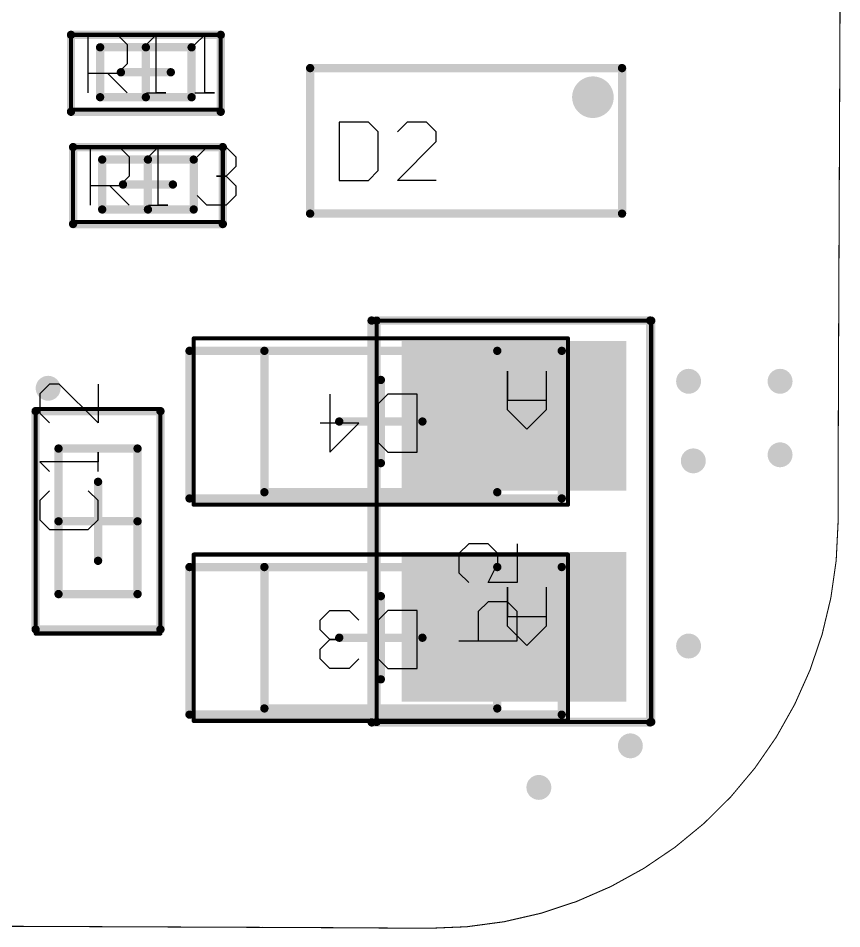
# Model space of a CAD drawing. Header units: millimetres. Extents: x 0 to 63.8, y 0 to 29.2.
# Drawn here: x 53.94 to 63.84, y 0 to 10.95 of the extents above; entities that cross this region are included whole.
import ezdxf

# ---------------------------------------------------------------- set-up
doc = ezdxf.new("R2010")
doc.units = ezdxf.units.MM
for name, color, linetype in [('BottomSolder', 6, 'Continuous'), ('Mechanical1', 6, 'Continuous'), ('Mechanical13', 56, 'Continuous'), ('Mechanical15', 56, 'Continuous'), ('Mechanical29', 56, 'Continuous'), ('ViaHoleLayer', 16, 'Continuous')]:
    doc.layers.add(name, color=color, linetype=linetype)

# ---------------------------------------------------------------- blocks, each defined once
blk = doc.blocks.new('RES0402_22')
at = {"layer": 'Mechanical13', "const_width": 0.1}
for points in [[(-0.55, 0.3), (-0.55, -0.3)], [(0.55, 0.3), (-0.55, 0.3)], [(0.55, 0.3), (0.55, -0.3)], [(0.55, -0.3), (-0.55, -0.3)]]:
    blk.add_lwpolyline(points, dxfattribs=at)
at = {"layer": 'Mechanical13', "const_width": 0.05}
for points in [[(-0.575, 0.3, 1), (-0.525, 0.3, 1)], [(-0.575, 0.3, 1), (-0.525, 0.3, 1)], [(0.525, 0.3, 1), (0.575, 0.3, 1)], [(0.525, 0.3, 1), (0.575, 0.3, 1)], [(-0.575, -0.3, 1), (-0.525, -0.3, 1)], [(-0.575, -0.3, 1), (-0.525, -0.3, 1)], [(0.525, -0.3, 1), (0.575, -0.3, 1)], [(0.525, -0.3, 1), (0.575, -0.3, 1)]]:
    blk.add_lwpolyline(points, format="xyb", close=True, dxfattribs=at)
at = {"layer": 'Mechanical15'}
for points, const_width in [([(-0.9, 0.45), (-0.9, -0.45)], 0.05), ([(0.9, 0.45), (-0.9, 0.45)], 0.05), ([(0.9, 0.45), (0.9, -0.45)], 0.05), ([(0, 0.3), (0, -0.3)], 0.1), ([(0.3, 0), (-0.3, 0)], 0.1), ([(0.9, -0.45), (-0.9, -0.45)], 0.05)]:
    blk.add_lwpolyline(points, dxfattribs=dict(at, const_width=const_width))
for points, const_width in [([(-0.913, 0.45, 1), (-0.888, 0.45, 1)], 0.025), ([(-0.913, 0.45, 1), (-0.888, 0.45, 1)], 0.025), ([(0.888, 0.45, 1), (0.913, 0.45, 1)], 0.025), ([(0.888, 0.45, 1), (0.913, 0.45, 1)], 0.025), ([(-0.025, 0.3, 1), (0.025, 0.3, 1)], 0.05), ([(-0.325, 0, 1), (-0.275, 0, 1)], 0.05), ([(0.275, 0, 1), (0.325, 0, 1)], 0.05), ([(-0.025, -0.3, 1), (0.025, -0.3, 1)], 0.05), ([(-0.913, -0.45, 1), (-0.888, -0.45, 1)], 0.025), ([(-0.913, -0.45, 1), (-0.888, -0.45, 1)], 0.025), ([(0.888, -0.45, 1), (0.913, -0.45, 1)], 0.025), ([(0.888, -0.45, 1), (0.913, -0.45, 1)], 0.025)]:
    blk.add_lwpolyline(points, format="xyb", close=True, dxfattribs=dict(at, const_width=const_width))
at = {"layer": 'Mechanical29'}
for p, q in [((-1.057, 0.132), (-0.94, 0.248)), ((-0.94, 0.248), (-0.707, 0.248)), ((-0.707, 0.248), (-0.59, 0.132)), ((-0.007, 0.248), (-0.241, 0.248)), ((-0.241, 0.248), (-0.124, 0.248)), ((-0.124, 0.248), (-0.124, -0.451)), ((0.459, 0.015), (0.226, 0.248)), ((0.692, 0.248), (0.692, -0.451)), ((-1.057, 0.015), (-1.057, 0.132)), ((-0.94, -0.102), (-1.057, 0.015)), ((0.226, -0.102), (0.343, 0.015)), ((0.343, 0.015), (0.692, 0.015)), ((-1.057, -0.218), (-0.94, -0.102)), ((-0.94, -0.102), (-0.824, -0.102)), ((-0.824, -0.102), (-0.94, -0.102)), ((0.226, -0.335), (0.226, -0.102)), ((-1.057, -0.335), (-1.057, -0.218)), ((-0.94, -0.451), (-1.057, -0.335)), ((-0.59, -0.335), (-0.707, -0.451)), ((-0.124, -0.451), (-0.007, -0.335)), ((0.343, -0.451), (0.226, -0.335)), ((-0.707, -0.451), (-0.94, -0.451)), ((0.692, -0.451), (0.343, -0.451))]:
    blk.add_line(p, q, dxfattribs=at)
at = {"layer": 'Mechanical29', "const_width": 0.1}
for points in [[(-0.9, 0.475), (-0.9, -0.45)], [(0.9, 0.475), (-0.9, 0.475)], [(0.9, 0.475), (0.9, -0.45)], [(0.9, -0.45), (-0.9, -0.45)]]:
    blk.add_lwpolyline(points, dxfattribs=at)
at = {"layer": 'Mechanical29', "const_width": 0.05}
for points in [[(-0.925, 0.475, 1), (-0.875, 0.475, 1)], [(-0.925, 0.475, 1), (-0.875, 0.475, 1)], [(0.875, 0.475, 1), (0.925, 0.475, 1)], [(0.875, 0.475, 1), (0.925, 0.475, 1)], [(-0.925, -0.45, 1), (-0.875, -0.45, 1)], [(-0.925, -0.45, 1), (-0.875, -0.45, 1)], [(0.875, -0.45, 1), (0.925, -0.45, 1)], [(0.875, -0.45, 1), (0.925, -0.45, 1)]]:
    blk.add_lwpolyline(points, format="xyb", close=True, dxfattribs=at)
blk = doc.blocks.new('RES0402_24')
at = {"layer": 'Mechanical13', "const_width": 0.1}
for points in [[(-0.55, 0.3), (-0.55, -0.3)], [(0.55, 0.3), (-0.55, 0.3)], [(0.55, 0.3), (0.55, -0.3)], [(0.55, -0.3), (-0.55, -0.3)]]:
    blk.add_lwpolyline(points, dxfattribs=at)
at = {"layer": 'Mechanical13', "const_width": 0.05}
for points in [[(-0.575, 0.3, 1), (-0.525, 0.3, 1)], [(-0.575, 0.3, 1), (-0.525, 0.3, 1)], [(0.525, 0.3, 1), (0.575, 0.3, 1)], [(0.525, 0.3, 1), (0.575, 0.3, 1)], [(-0.575, -0.3, 1), (-0.525, -0.3, 1)], [(-0.575, -0.3, 1), (-0.525, -0.3, 1)], [(0.525, -0.3, 1), (0.575, -0.3, 1)], [(0.525, -0.3, 1), (0.575, -0.3, 1)]]:
    blk.add_lwpolyline(points, format="xyb", close=True, dxfattribs=at)
at = {"layer": 'Mechanical15'}
for points, const_width in [([(-0.9, 0.45), (-0.9, -0.45)], 0.05), ([(0.9, 0.45), (-0.9, 0.45)], 0.05), ([(0.9, 0.45), (0.9, -0.45)], 0.05), ([(0, 0.3), (0, -0.3)], 0.1), ([(0.3, 0), (-0.3, 0)], 0.1), ([(0.9, -0.45), (-0.9, -0.45)], 0.05)]:
    blk.add_lwpolyline(points, dxfattribs=dict(at, const_width=const_width))
for points, const_width in [([(-0.913, 0.45, 1), (-0.888, 0.45, 1)], 0.025), ([(-0.913, 0.45, 1), (-0.888, 0.45, 1)], 0.025), ([(0.888, 0.45, 1), (0.913, 0.45, 1)], 0.025), ([(0.888, 0.45, 1), (0.913, 0.45, 1)], 0.025), ([(-0.025, 0.3, 1), (0.025, 0.3, 1)], 0.05), ([(-0.325, 0, 1), (-0.275, 0, 1)], 0.05), ([(0.275, 0, 1), (0.325, 0, 1)], 0.05), ([(-0.025, -0.3, 1), (0.025, -0.3, 1)], 0.05), ([(-0.913, -0.45, 1), (-0.888, -0.45, 1)], 0.025), ([(-0.913, -0.45, 1), (-0.888, -0.45, 1)], 0.025), ([(0.888, -0.45, 1), (0.913, -0.45, 1)], 0.025), ([(0.888, -0.45, 1), (0.913, -0.45, 1)], 0.025)]:
    blk.add_lwpolyline(points, format="xyb", close=True, dxfattribs=dict(at, const_width=const_width))
at = {"layer": 'Mechanical29'}
for p, q in [((-0.59, 0.248), (-0.824, 0.248)), ((-0.824, 0.248), (-0.707, 0.248)), ((-0.707, 0.248), (-0.707, -0.451)), ((-0.007, 0.248), (-0.241, 0.248)), ((-0.241, 0.248), (-0.124, 0.248)), ((-0.124, 0.248), (-0.124, -0.451)), ((0.459, 0.015), (0.226, 0.248)), ((0.692, 0.248), (0.692, -0.451)), ((0.226, -0.102), (0.343, 0.015)), ((0.343, 0.015), (0.692, 0.015)), ((0.226, -0.335), (0.226, -0.102)), ((-0.707, -0.451), (-0.59, -0.335)), ((-0.124, -0.451), (-0.007, -0.335)), ((0.343, -0.451), (0.226, -0.335)), ((0.692, -0.451), (0.343, -0.451))]:
    blk.add_line(p, q, dxfattribs=at)
at = {"layer": 'Mechanical29', "const_width": 0.1}
for points in [[(-0.9, 0.475), (-0.9, -0.45)], [(0.9, 0.475), (-0.9, 0.475)], [(0.9, 0.475), (0.9, -0.45)], [(0.9, -0.45), (-0.9, -0.45)]]:
    blk.add_lwpolyline(points, dxfattribs=at)
at = {"layer": 'Mechanical29', "const_width": 0.05}
for points in [[(-0.925, 0.475, 1), (-0.875, 0.475, 1)], [(-0.925, 0.475, 1), (-0.875, 0.475, 1)], [(0.875, 0.475, 1), (0.925, 0.475, 1)], [(0.875, 0.475, 1), (0.925, 0.475, 1)], [(-0.925, -0.45, 1), (-0.875, -0.45, 1)], [(-0.925, -0.45, 1), (-0.875, -0.45, 1)], [(0.875, -0.45, 1), (0.925, -0.45, 1)], [(0.875, -0.45, 1), (0.925, -0.45, 1)]]:
    blk.add_lwpolyline(points, format="xyb", close=True, dxfattribs=at)
blk = doc.blocks.new('2_1____________2_B_39')
at = {"layer": 'BottomSolder'}
for points in [[(-2.17, 1.35), (-0.37, 1.35), (-0.37, -1.35), (-2.17, -1.35)], [(0.37, 1.35), (2.17, 1.35), (2.17, -1.35), (0.37, -1.35)]]:
    blk.add_hatch(color=6, dxfattribs=at).paths.add_polyline_path(points)
at = {"layer": 'Mechanical13', "const_width": 0.1}
for points in [[(-2.413, 1.651), (-2.413, -1.651)], [(-2.413, 1.651), (2.413, 1.651)], [(2.413, 1.651), (2.413, -1.651)], [(-2.413, -1.651), (2.413, -1.651)]]:
    blk.add_lwpolyline(points, dxfattribs=at)
at = {"layer": 'Mechanical13', "const_width": 0.05}
for points in [[(-2.438, 1.651, 1), (-2.388, 1.651, 1)], [(-2.438, 1.651, 1), (-2.388, 1.651, 1)], [(2.388, 1.651, 1), (2.438, 1.651, 1)], [(2.388, 1.651, 1), (2.438, 1.651, 1)], [(-2.438, -1.651, 1), (-2.388, -1.651, 1)], [(-2.438, -1.651, 1), (-2.388, -1.651, 1)], [(2.388, -1.651, 1), (2.438, -1.651, 1)], [(2.388, -1.651, 1), (2.438, -1.651, 1)]]:
    blk.add_lwpolyline(points, format="xyb", close=True, dxfattribs=at)
at = {"layer": 'Mechanical15', "const_width": 0.05}
for points in [[(-2.413, 1.651), (-2.413, -1.651)], [(-2.413, 1.651), (2.413, 1.651)], [(2.413, 1.651), (2.413, -1.651)], [(-2.413, -1.651), (2.413, -1.651)]]:
    blk.add_lwpolyline(points, dxfattribs=at)
at = {"layer": 'Mechanical15', "const_width": 0.025}
for points in [[(-2.425, 1.651, 1), (-2.401, 1.651, 1)], [(-2.425, 1.651, 1), (-2.401, 1.651, 1)], [(2.401, 1.651, 1), (2.425, 1.651, 1)], [(2.401, 1.651, 1), (2.425, 1.651, 1)], [(-2.425, -1.651, 1), (-2.401, -1.651, 1)], [(-2.425, -1.651, 1), (-2.401, -1.651, 1)], [(2.401, -1.651, 1), (2.425, -1.651, 1)], [(2.401, -1.651, 1), (2.425, -1.651, 1)]]:
    blk.add_lwpolyline(points, format="xyb", close=True, dxfattribs=at)
at = {"layer": 'Mechanical29'}
for p, q in [((-1.436, 0.661), (-1.436, -0.039)), ((-0.619, 0.661), (-0.736, 0.544)), ((-0.386, 0.661), (-0.619, 0.661)), ((-0.269, 0.544), (-0.386, 0.661)), ((-0.269, 0.311), (-0.269, 0.544)), ((-1.086, 0.428), (-1.436, 0.428)), ((-0.969, 0.311), (-1.086, 0.428)), ((-0.969, 0.078), (-0.969, 0.311)), ((-0.736, -0.039), (-0.736, 0.311)), ((-0.736, 0.311), (-0.503, 0.195)), ((-0.386, 0.195), (-0.269, 0.311)), ((-0.503, 0.195), (-0.386, 0.195)), ((-1.086, -0.039), (-0.969, 0.078)), ((-1.436, -0.039), (-1.086, -0.039)), ((-0.269, -0.039), (-0.736, -0.039))]:
    blk.add_line(p, q, dxfattribs=at)
at = {"layer": 'Mechanical29', "const_width": 0.1}
for points in [[(-2.418, 1.711), (2.414, 1.711)], [(-2.418, 1.711), (-2.418, -1.638)], [(2.414, 1.711), (2.414, -1.638)], [(-2.418, -1.638), (2.414, -1.638)]]:
    blk.add_lwpolyline(points, dxfattribs=at)
at = {"layer": 'Mechanical29', "const_width": 0.05}
for points in [[(-2.443, 1.711, 1), (-2.393, 1.711, 1)], [(-2.443, 1.711, 1), (-2.393, 1.711, 1)], [(2.389, 1.711, 1), (2.439, 1.711, 1)], [(2.389, 1.711, 1), (2.439, 1.711, 1)], [(-2.443, -1.638, 1), (-2.393, -1.638, 1)], [(-2.443, -1.638, 1), (-2.393, -1.638, 1)], [(2.389, -1.638, 1), (2.439, -1.638, 1)], [(2.389, -1.638, 1), (2.439, -1.638, 1)]]:
    blk.add_lwpolyline(points, format="xyb", close=True, dxfattribs=at)
blk = doc.blocks.new('SOD123_SODFL360X130_2N_54')
at = {"layer": 'Mechanical13', "const_width": 0.1}
for points in [[(-1.4, 0.85), (-1.4, -0.85)], [(1.4, 0.85), (-1.4, 0.85)], [(1.4, 0.85), (1.4, -0.85)], [(1.4, -0.85), (-1.4, -0.85)]]:
    blk.add_lwpolyline(points, dxfattribs=at)
at = {"layer": 'Mechanical13', "const_width": 0.05}
for points in [[(-1.425, 0.85, 1), (-1.375, 0.85, 1)], [(-1.425, 0.85, 1), (-1.375, 0.85, 1)], [(1.375, 0.85, 1), (1.425, 0.85, 1)], [(1.375, 0.85, 1), (1.425, 0.85, 1)], [(-1.425, -0.85, 1), (-1.375, -0.85, 1)], [(-1.425, -0.85, 1), (-1.375, -0.85, 1)], [(1.375, -0.85, 1), (1.425, -0.85, 1)], [(1.375, -0.85, 1), (1.425, -0.85, 1)]]:
    blk.add_lwpolyline(points, format="xyb", close=True, dxfattribs=at)
at = {"layer": 'Mechanical15'}
for points, const_width in [([(-2.25, 1), (-2.25, -1)], 0.05), ([(2.25, 1), (-2.25, 1)], 0.05), ([(2.25, 1), (2.25, -1)], 0.05), ([(0, 0.5), (0, -0.5)], 0.1), ([(0.5, 0), (-0.5, 0)], 0.1), ([(2.25, -1), (-2.25, -1)], 0.05)]:
    blk.add_lwpolyline(points, dxfattribs=dict(at, const_width=const_width))
for points, const_width in [([(-2.262, 1, 1), (-2.238, 1, 1)], 0.025), ([(-2.262, 1, 1), (-2.238, 1, 1)], 0.025), ([(2.238, 1, 1), (2.262, 1, 1)], 0.025), ([(2.238, 1, 1), (2.262, 1, 1)], 0.025), ([(-0.025, 0.5, 1), (0.025, 0.5, 1)], 0.05), ([(-0.525, 0, 1), (-0.475, 0, 1)], 0.05), ([(0.475, 0, 1), (0.525, 0, 1)], 0.05), ([(-0.025, -0.5, 1), (0.025, -0.5, 1)], 0.05), ([(-2.262, -1, 1), (-2.238, -1, 1)], 0.025), ([(-2.262, -1, 1), (-2.238, -1, 1)], 0.025), ([(2.238, -1, 1), (2.262, -1, 1)], 0.025), ([(2.238, -1, 1), (2.262, -1, 1)], 0.025)]:
    blk.add_lwpolyline(points, format="xyb", close=True, dxfattribs=dict(at, const_width=const_width))
at = {"layer": 'Mechanical29'}
for p, q in [((-0.436, 0.37), (-0.436, -0.329)), ((-0.086, 0.37), (-0.436, 0.37)), ((0.031, 0.254), (-0.086, 0.37)), ((0.614, 0.37), (0.264, 0.021)), ((0.614, -0.329), (0.614, 0.37)), ((0.031, -0.213), (0.031, 0.254)), ((-1.988, -0.141), (-1.755, 0.092)), ((-1.755, 0.092), (-1.521, -0.141)), ((0.264, 0.021), (0.73, 0.021)), ((-1.988, -0.607), (-1.988, -0.141)), ((-1.521, -0.141), (-1.521, -0.607)), ((-0.086, -0.329), (0.031, -0.213)), ((-1.521, -0.257), (-1.988, -0.257)), ((-1.521, -0.607), (-1.521, -0.257)), ((-0.436, -0.329), (-0.086, -0.329))]:
    blk.add_line(p, q, dxfattribs=at)
at = {"layer": 'Mechanical29', "const_width": 0.1}
for points in [[(2.3, 0.925), (-2.175, 0.925)], [(-2.175, 0.925), (-2.175, -0.85)], [(2.3, 0.925), (2.3, -0.85)], [(2.3, -0.85), (-2.175, -0.85)]]:
    blk.add_lwpolyline(points, dxfattribs=at)
at = {"layer": 'Mechanical29', "const_width": 0.05}
for points in [[(-2.2, 0.925, 1), (-2.15, 0.925, 1)], [(-2.2, 0.925, 1), (-2.15, 0.925, 1)], [(2.275, 0.925, 1), (2.325, 0.925, 1)], [(2.275, 0.925, 1), (2.325, 0.925, 1)], [(-2.2, -0.85, 1), (-2.15, -0.85, 1)], [(-2.2, -0.85, 1), (-2.15, -0.85, 1)], [(2.275, -0.85, 1), (2.325, -0.85, 1)], [(2.275, -0.85, 1), (2.325, -0.85, 1)]]:
    blk.add_lwpolyline(points, format="xyb", close=True, dxfattribs=at)
blk = doc.blocks.new('SOD123_SODFL360X130_2N_55')
at = {"layer": 'Mechanical13', "const_width": 0.1}
for points in [[(-1.4, 0.85), (-1.4, -0.85)], [(1.4, 0.85), (-1.4, 0.85)], [(1.4, 0.85), (1.4, -0.85)], [(1.4, -0.85), (-1.4, -0.85)]]:
    blk.add_lwpolyline(points, dxfattribs=at)
at = {"layer": 'Mechanical13', "const_width": 0.05}
for points in [[(-1.425, 0.85, 1), (-1.375, 0.85, 1)], [(-1.425, 0.85, 1), (-1.375, 0.85, 1)], [(1.375, 0.85, 1), (1.425, 0.85, 1)], [(1.375, 0.85, 1), (1.425, 0.85, 1)], [(-1.425, -0.85, 1), (-1.375, -0.85, 1)], [(-1.425, -0.85, 1), (-1.375, -0.85, 1)], [(1.375, -0.85, 1), (1.425, -0.85, 1)], [(1.375, -0.85, 1), (1.425, -0.85, 1)]]:
    blk.add_lwpolyline(points, format="xyb", close=True, dxfattribs=at)
at = {"layer": 'Mechanical15'}
for points, const_width in [([(-2.25, 1), (-2.25, -1)], 0.05), ([(2.25, 1), (-2.25, 1)], 0.05), ([(2.25, 1), (2.25, -1)], 0.05), ([(0, 0.5), (0, -0.5)], 0.1), ([(0.5, 0), (-0.5, 0)], 0.1), ([(2.25, -1), (-2.25, -1)], 0.05)]:
    blk.add_lwpolyline(points, dxfattribs=dict(at, const_width=const_width))
for points, const_width in [([(-2.262, 1, 1), (-2.238, 1, 1)], 0.025), ([(-2.262, 1, 1), (-2.238, 1, 1)], 0.025), ([(2.238, 1, 1), (2.262, 1, 1)], 0.025), ([(2.238, 1, 1), (2.262, 1, 1)], 0.025), ([(-0.025, 0.5, 1), (0.025, 0.5, 1)], 0.05), ([(-0.525, 0, 1), (-0.475, 0, 1)], 0.05), ([(0.475, 0, 1), (0.525, 0, 1)], 0.05), ([(-0.025, -0.5, 1), (0.025, -0.5, 1)], 0.05), ([(-2.262, -1, 1), (-2.238, -1, 1)], 0.025), ([(-2.262, -1, 1), (-2.238, -1, 1)], 0.025), ([(2.238, -1, 1), (2.262, -1, 1)], 0.025), ([(2.238, -1, 1), (2.262, -1, 1)], 0.025)]:
    blk.add_lwpolyline(points, format="xyb", close=True, dxfattribs=dict(at, const_width=const_width))
at = {"layer": 'Mechanical29'}
for p, q in [((-0.436, 0.37), (-0.436, -0.329)), ((-0.086, 0.37), (-0.436, 0.37)), ((0.031, 0.254), (-0.086, 0.37)), ((0.264, 0.254), (0.381, 0.37)), ((0.381, 0.37), (0.614, 0.37)), ((0.614, 0.37), (0.73, 0.254)), ((0.031, -0.213), (0.031, 0.254)), ((0.73, 0.254), (0.73, 0.137)), ((0.73, 0.137), (0.614, 0.021)), ((-1.988, -0.141), (-1.755, 0.092)), ((-1.755, 0.092), (-1.521, -0.141)), ((0.614, 0.021), (0.497, 0.021)), ((0.497, 0.021), (0.614, 0.021)), ((0.614, 0.021), (0.73, -0.096)), ((0.73, -0.096), (0.73, -0.213)), ((-1.988, -0.607), (-1.988, -0.141)), ((-1.521, -0.141), (-1.521, -0.607)), ((-0.086, -0.329), (0.031, -0.213)), ((0.381, -0.329), (0.264, -0.213)), ((0.73, -0.213), (0.614, -0.329)), ((-1.521, -0.257), (-1.988, -0.257)), ((-1.521, -0.607), (-1.521, -0.257)), ((-0.436, -0.329), (-0.086, -0.329)), ((0.614, -0.329), (0.381, -0.329))]:
    blk.add_line(p, q, dxfattribs=at)
at = {"layer": 'Mechanical29', "const_width": 0.1}
for points in [[(2.3, 0.925), (-2.175, 0.925)], [(-2.175, 0.925), (-2.175, -0.85)], [(2.3, 0.925), (2.3, -0.85)], [(2.3, -0.85), (-2.175, -0.85)]]:
    blk.add_lwpolyline(points, dxfattribs=at)
at = {"layer": 'Mechanical29', "const_width": 0.05}
for points in [[(-2.2, 0.925, 1), (-2.15, 0.925, 1)], [(-2.2, 0.925, 1), (-2.15, 0.925, 1)], [(2.275, 0.925, 1), (2.325, 0.925, 1)], [(2.275, 0.925, 1), (2.325, 0.925, 1)], [(-2.2, -0.85, 1), (-2.15, -0.85, 1)], [(-2.2, -0.85, 1), (-2.15, -0.85, 1)], [(2.275, -0.85, 1), (2.325, -0.85, 1)], [(2.275, -0.85, 1), (2.325, -0.85, 1)]]:
    blk.add_lwpolyline(points, format="xyb", close=True, dxfattribs=at)
blk = doc.blocks.new('KPTBD_3216SURKCGKC_56')
at = {"layer": 'Mechanical29'}
for p, q in [((-0.3, -0.3), (-0.3, -1)), ((0.05, -0.3), (-0.3, -0.3)), ((0.167, -0.417), (0.05, -0.3)), ((0.516, -0.3), (0.4, -0.417)), ((0.75, -0.3), (0.516, -0.3)), ((0.866, -0.417), (0.75, -0.3)), ((0.167, -0.883), (0.167, -0.417)), ((0.866, -0.533), (0.866, -0.417)), ((0.4, -1), (0.866, -0.533)), ((0.05, -1), (0.167, -0.883)), ((-0.3, -1), (0.05, -1)), ((0.866, -1), (0.4, -1))]:
    blk.add_line(p, q, dxfattribs=at)
at = {"layer": 'Mechanical29', "const_width": 0.1}
for points in [[(-0.65, -1.4), (-0.65, 0.35)], [(-0.65, 0.35), (3.1, 0.35)], [(3.1, -1.4), (3.1, 0.35)], [(-0.65, -1.4), (3.1, -1.4)]]:
    blk.add_lwpolyline(points, dxfattribs=at)
at = {"layer": 'Mechanical29'}
for points, const_width in [([(-0.675, 0.35, 1), (-0.625, 0.35, 1)], 0.05), ([(-0.675, 0.35, 1), (-0.625, 0.35, 1)], 0.05), ([(3.075, 0.35, 1), (3.125, 0.35, 1)], 0.05), ([(3.075, 0.35, 1), (3.125, 0.35, 1)], 0.05), ([(2.875, 0, 1), (2.625, 0, 1)], 0.25), ([(2.562, 0, 1), (2.687, 0, 1)], 0.125), ([(2.813, 0, 1), (2.937, 0, 1)], 0.125), ([(-0.675, -1.4, 1), (-0.625, -1.4, 1)], 0.05), ([(-0.675, -1.4, 1), (-0.625, -1.4, 1)], 0.05), ([(3.075, -1.4, 1), (3.125, -1.4, 1)], 0.05), ([(3.075, -1.4, 1), (3.125, -1.4, 1)], 0.05)]:
    blk.add_lwpolyline(points, format="xyb", close=True, dxfattribs=dict(at, const_width=const_width))
blk = doc.blocks.new('CAP0603_69')
at = {"layer": 'Mechanical13', "const_width": 0.1}
for points in [[(-0.875, -0.475), (-0.875, 0.475)], [(0.875, 0.475), (-0.875, 0.475)], [(0.875, -0.475), (0.875, 0.475)], [(0.875, -0.475), (-0.875, -0.475)]]:
    blk.add_lwpolyline(points, dxfattribs=at)
at = {"layer": 'Mechanical13', "const_width": 0.05}
for points in [[(-0.9, 0.475, 1), (-0.85, 0.475, 1)], [(-0.9, 0.475, 1), (-0.85, 0.475, 1)], [(0.85, 0.475, 1), (0.9, 0.475, 1)], [(0.85, 0.475, 1), (0.9, 0.475, 1)], [(-0.9, -0.475, 1), (-0.85, -0.475, 1)], [(-0.9, -0.475, 1), (-0.85, -0.475, 1)], [(0.85, -0.475, 1), (0.9, -0.475, 1)], [(0.85, -0.475, 1), (0.9, -0.475, 1)]]:
    blk.add_lwpolyline(points, format="xyb", close=True, dxfattribs=at)
at = {"layer": 'Mechanical15'}
for points, const_width in [([(-1.35, -0.75), (-1.35, 0.75)], 0.05), ([(1.35, 0.75), (-1.35, 0.75)], 0.05), ([(1.35, -0.75), (1.35, 0.75)], 0.05), ([(0, -0.475), (0, 0.475)], 0.1), ([(0.475, 0), (-0.475, 0)], 0.1), ([(1.35, -0.75), (-1.35, -0.75)], 0.05)]:
    blk.add_lwpolyline(points, dxfattribs=dict(at, const_width=const_width))
for points, const_width in [([(-1.362, 0.75, 1), (-1.338, 0.75, 1)], 0.025), ([(-1.362, 0.75, 1), (-1.338, 0.75, 1)], 0.025), ([(1.338, 0.75, 1), (1.362, 0.75, 1)], 0.025), ([(1.338, 0.75, 1), (1.362, 0.75, 1)], 0.025), ([(-0.025, 0.475, 1), (0.025, 0.475, 1)], 0.05), ([(-0.5, 0, 1), (-0.45, 0, 1)], 0.05), ([(0.45, 0, 1), (0.5, 0, 1)], 0.05), ([(-0.025, -0.475, 1), (0.025, -0.475, 1)], 0.05), ([(-1.362, -0.75, 1), (-1.338, -0.75, 1)], 0.025), ([(-1.362, -0.75, 1), (-1.338, -0.75, 1)], 0.025), ([(1.338, -0.75, 1), (1.362, -0.75, 1)], 0.025), ([(1.338, -0.75, 1), (1.362, -0.75, 1)], 0.025)]:
    blk.add_lwpolyline(points, format="xyb", close=True, dxfattribs=dict(at, const_width=const_width))
at = {"layer": 'Mechanical29'}
for p, q in [((-1.649, 0), (-1.183, 0)), ((-1.183, 0), (-1.649, -0.467)), ((-0.6, 0), (-0.833, 0)), ((-0.833, 0), (-0.716, 0)), ((-0.716, 0), (-0.716, -0.7)), ((-0.25, 0), (-0.367, -0.117)), ((-0.017, 0), (-0.25, 0)), ((0.1, -0.117), (-0.017, 0)), ((0.1, -0.583), (0.1, -0.117)), ((-1.649, -0.467), (-1.649, -0.583)), ((-1.649, -0.583), (-1.533, -0.7)), ((-1.3, -0.7), (-1.183, -0.583)), ((-0.716, -0.7), (-0.6, -0.583)), ((-0.367, -0.583), (-0.25, -0.7)), ((-0.017, -0.7), (0.1, -0.583)), ((-1.533, -0.7), (-1.3, -0.7)), ((-0.25, -0.7), (-0.017, -0.7))]:
    blk.add_line(p, q, dxfattribs=at)
at = {"layer": 'Mechanical29', "const_width": 0.1}
for points in [[(1.3, 0.75), (-1.325, 0.75)], [(-1.325, -0.75), (-1.325, 0.75)], [(1.3, -0.75), (1.3, 0.75)], [(1.3, -0.75), (-1.325, -0.75)]]:
    blk.add_lwpolyline(points, dxfattribs=at)
at = {"layer": 'Mechanical29', "const_width": 0.05}
for points in [[(-1.35, 0.75, 1), (-1.3, 0.75, 1)], [(-1.35, 0.75, 1), (-1.3, 0.75, 1)], [(1.275, 0.75, 1), (1.325, 0.75, 1)], [(1.275, 0.75, 1), (1.325, 0.75, 1)], [(-1.35, -0.75, 1), (-1.3, -0.75, 1)], [(-1.35, -0.75, 1), (-1.3, -0.75, 1)], [(1.275, -0.75, 1), (1.325, -0.75, 1)], [(1.275, -0.75, 1), (1.325, -0.75, 1)]]:
    blk.add_lwpolyline(points, format="xyb", close=True, dxfattribs=at)

msp = doc.modelspace()

# ---------------------------------------------------------------- hatches: boundary and pattern name
at = {"layer": 'ViaHoleLayer'}
h = msp.add_hatch(color=16, dxfattribs=at)
edge = h.paths.add_edge_path()
edge.add_arc((62, 6.584), 0.15, 0, 360)
h = msp.add_hatch(color=16, dxfattribs=at)
edge = h.paths.add_edge_path()
edge.add_arc((63.1, 6.584), 0.15, 0, 360)
h = msp.add_hatch(color=16, dxfattribs=at)
edge = h.paths.add_edge_path()
edge.add_arc((54.3, 6.5), 0.15, 0, 360)
h = msp.add_hatch(color=16, dxfattribs=at)
edge = h.paths.add_edge_path()
edge.add_arc((63.1, 5.7), 0.15, 0, 360)
h = msp.add_hatch(color=16, dxfattribs=at)
edge = h.paths.add_edge_path()
edge.add_arc((62.057, 5.627), 0.15, 0, 360)
h = msp.add_hatch(color=16, dxfattribs=at)
edge = h.paths.add_edge_path()
edge.add_arc((62, 3.4), 0.15, 0, 360)
h = msp.add_hatch(color=16, dxfattribs=at)
edge = h.paths.add_edge_path()
edge.add_arc((61.3, 2.2), 0.15, 0, 360)
h = msp.add_hatch(color=16, dxfattribs=at)
edge = h.paths.add_edge_path()
edge.add_arc((60.2, 1.7), 0.15, 0, 360)

# ---------------------------------------------------------------- linework, layer by layer
at = {"layer": 'Mechanical1', "const_width": 0.0127}
for points in [[(63.803, 6.881), (63.836, 14.622)], [(63.799, 5.757), (63.803, 6.881)], [(63.797, 4.878), (63.799, 5.757)], [(6.881, 0.229), (56.881, 0.017)], [(56.881, 0.017), (57.764, 0.013)], [(57.764, 0.013), (58.883, 0.006)]]:
    msp.add_lwpolyline(points, dxfattribs=at)
at = {"layer": 'Mechanical1', "const_width": 0.00635}
for points in [[(63.8, 6.881, 1), (63.806, 6.881, 1)], [(63.8, 6.881, 1), (63.806, 6.881, 1)], [(63.795, 5.757, 1), (63.802, 5.757, 1)], [(63.795, 5.757, 1), (63.802, 5.757, 1)], [(63.793, 4.878, 1), (63.8, 4.878, 1)], [(63.793, 4.878, 1), (63.8, 4.878, 1)], [(56.877, 0.017, 1), (56.884, 0.017, 1)], [(56.877, 0.017, 1), (56.884, 0.017, 1)], [(57.761, 0.013, 1), (57.767, 0.013, 1)], [(57.761, 0.013, 1), (57.767, 0.013, 1)], [(58.88, 0.006, 1), (58.886, 0.006, 1)], [(58.88, 0.006, 1), (58.886, 0.006, 1)]]:
    msp.add_lwpolyline(points, format="xyb", close=True, dxfattribs=at)
at = {"layer": 'Mechanical1', "const_width": 0.0127}
msp.add_lwpolyline([(63.797, 4.878, -0.414581), (58.883, 0.006)], format="xyb", dxfattribs=at)

# ---------------------------------------------------------------- block references
for name, p, rotation in [('RES0402_24', (55.475, 10.3), 180), ('RES0402_22', (55.5, 8.95), 180), ('2_1____________2_B_39', (59.9, 4.9), 90), ('SOD123_SODFL360X130_2N_54', (58.3, 6.1), 180), ('CAP0603_69', (54.9, 4.9), 270), ('SOD123_SODFL360X130_2N_55', (58.3, 3.5), 180)]:
    msp.add_blockref(name, p, dxfattribs=dict(rotation=rotation))
msp.add_blockref('KPTBD_3216SURKCGKC_56', (58.1, 10))

doc.saveas('drawing.dxf')
